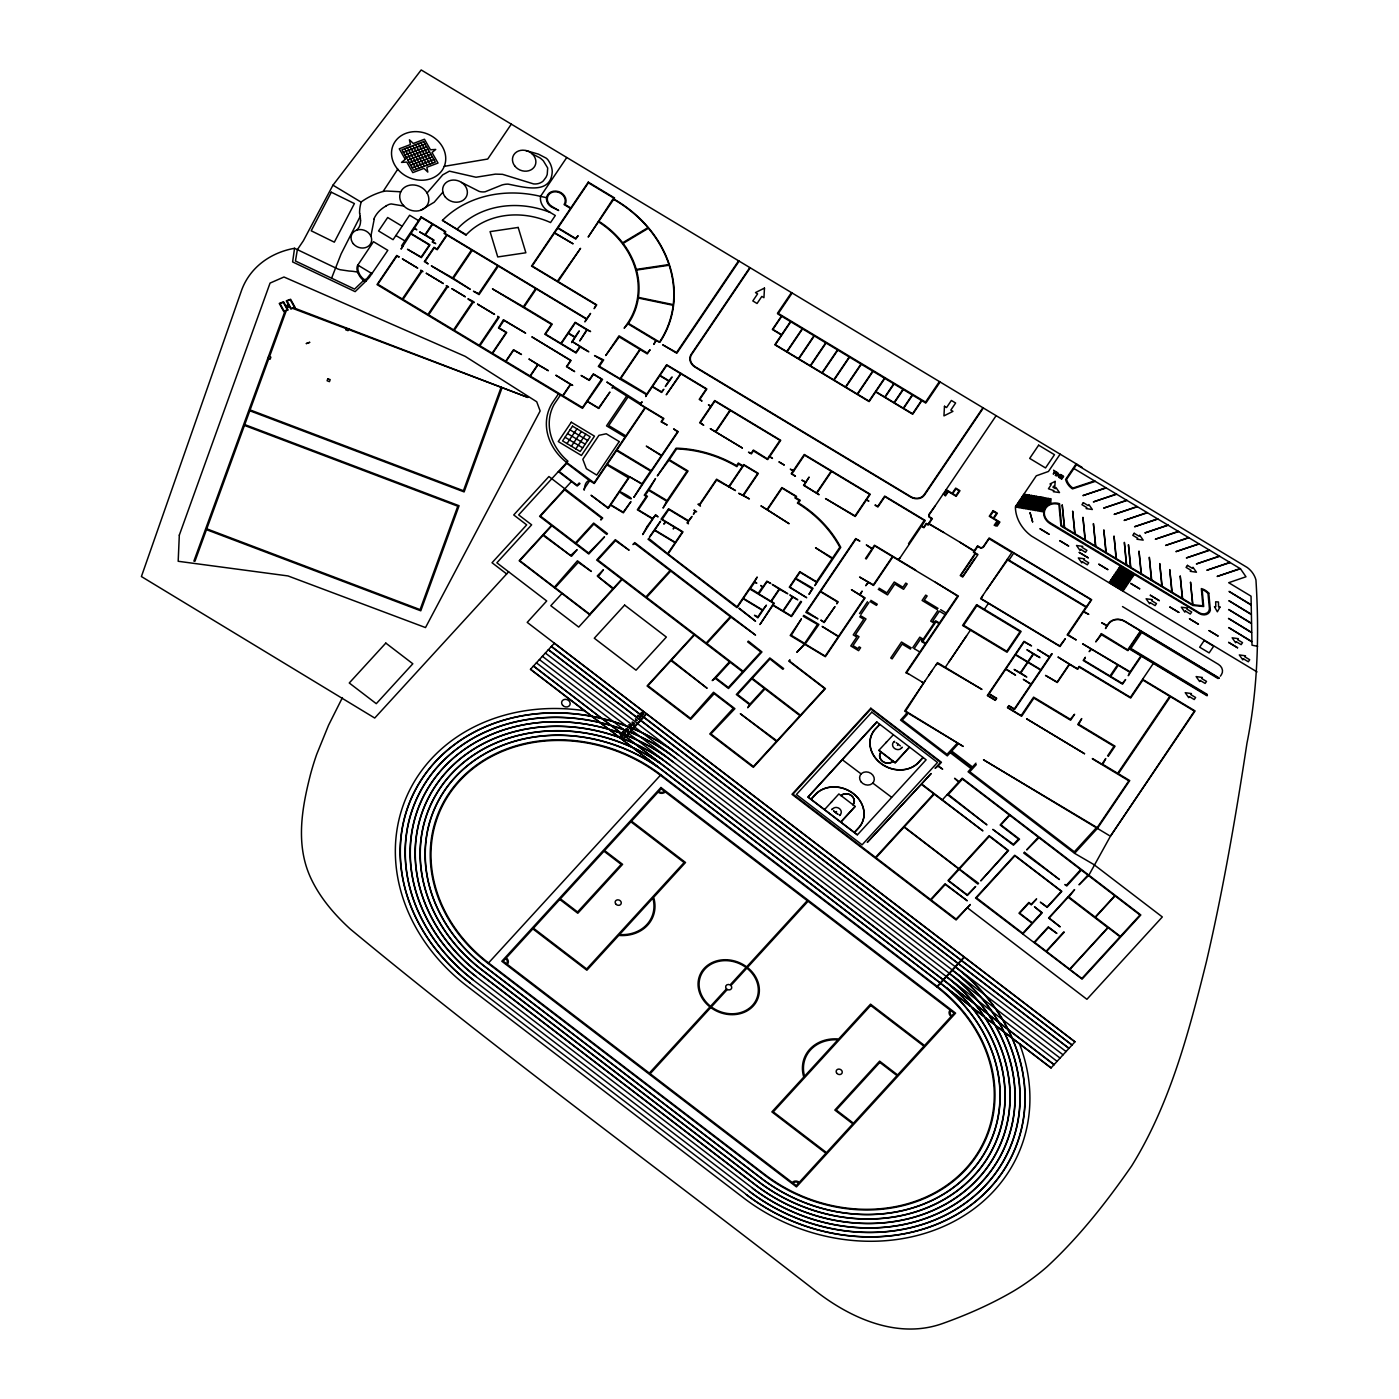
<?xml version="1.0" encoding="UTF-8"?>
<svg xmlns="http://www.w3.org/2000/svg" width="1399" height="1399" viewBox="0 0 1399 1399"><rect width="100%" height="100%" fill="white"/><g stroke="black" fill="none" stroke-linecap="round" stroke-linejoin="round"><path stroke-width="1.5" d="M360.54 220.832L360.47 222.511A16.508 14.112 22.7 0 1 358.931 227.407L357.007 230.031M1076.513 464.66L1247.313 567.539A22.979 19.656 22.7 0 1 1255.952 580.008C1259.345 634.779 1257.823 689.375 1246.946 743.289C1235.807 816.509 1223.181 889.537 1206.41 961.69C1188.923 1031.99 1170.176 1103.776 1131.651 1165.944C1106.661 1201.933 1079.311 1236.856 1047.082 1266.707A268.031 229.261 22.7 0 1 1035.942 1275.853A293.213 250.806 22.7 0 1 1028.65 1281.239A281.269 240.593 22.7 0 1 1013.541 1291.102C990.947 1304.305 966.831 1314.903 942.192 1323.664C897.004 1339.595 849.228 1317.683 813.956 1289.668C659.576 1169.249 501.017 1053.954 350.24 929.023C333.871 914.054 319.077 896.689 309.983 876.299A111.99 95.797 22.7 0 1 305.891 865.177C297.008 835.36 303.006 803.726 310.526 774.294A378.832 324.043 22.7 0 1 316.716 754.288L328.538 725.277L342.423 697.611M1016.391 505.266L1016.216 507.225L1017.353 507.417L1017.738 503.273M1019.259 501.034L1018.647 507.645L1019.801 507.837L1020.605 499.041M1021.987 496.995L1020.973 508.029L1022.127 508.239L1023.334 494.984M1043.969 510.722L1045.158 497.799L1046.312 497.992L1045.438 507.557M1046.889 505.913L1047.606 498.219L1048.743 498.411L1048.148 504.952M1049.407 504.217L1049.932 498.621L1051.069 498.813L1050.632 503.71M357.654 272.106L354.104 271.511A45.975 39.312 22.7 0 0 349.068 271.039L340.184 269.727A68.149 58.303 22.7 0 1 337.614 268.888L294.559 248.288L292.618 261.928L355.136 291.639L366.258 280.797M370.875 236.221L374.215 219.171M627.137 729.421C623.342 726.92 630.284 730.54 628.186 730.261M331.58 278.174L341.129 253.884L360.155 216.478L359.788 213.452M268.783 358.669L194.986 561.174L193.884 561.121L284.994 311.138L283.787 311.575L279.258 303.426L283.577 301.834L288.107 310.001L286.27 310.665L269.517 356.658M346.41 327.768L345.675 329.779L348.019 330.671L348.753 328.66M501.122 387.313L463.436 490.717L250.106 409.924M502.101 387.68L464.118 491.923L249.791 410.764M364.37 280.954L365.996 280.989L369.231 277.509L387.82 250.334L373.481 241.695L357.462 265.618A11.472 9.81 22.7 0 0 357.182 270.497L357.899 272.788M358.511 265.53L358.301 266.055A10.125 8.656 22.7 0 0 358.057 270.357L358.704 272.368A15.616 13.36 22.7 0 0 364.335 279.66L366.538 279.031L371.172 273.155M643.645 714.137C643.19 710.342 638.066 713.647 643.313 714.522M1088.859 875.197L1110.421 836.217L1195.096 710.937L1142.581 679.319M1082.022 467.318L421.186 69.95L332.962 185.175L303.373 240.75L297.375 249.617L295.451 261.001L354.577 289.121L363.653 280.43M442.871 192.17L434.215 202.208L420.714 210.27M332.962 185.175L361.029 202.086A78.501 67.135 22.7 0 1 383.099 191.453L397.736 169.244M546.537 197.696L540.539 196.367A106.779 91.337 22.7 0 0 442.434 220.377L465.902 235.137A74.199 63.48 22.7 0 1 550.559 222.546L555.316 215.516L548.618 211.476A16.193 13.85 22.7 0 1 540.539 196.367L566.717 157.562M511.265 124.196L487.726 159.031L444.27 166.341M471.55 249.931L452.646 277.911L431.347 265.862L470.239 289.296L453.363 278.331L472.267 250.369M497.624 265.635L478.72 293.615L473.439 291.219L479.053 294.612L498.341 266.072M558.463 393.888L552.5 402.702A52.812 45.17 22.7 0 0 566.682 462.509L594.138 482.812L644.974 407.616L613.077 387.401L612.01 388.065L613.182 386.351L606.834 382.032L640.48 403.402L642.141 401.828L640.427 404.363L663.878 418.511L661.71 421.729L667.201 425.034L661.045 421.833L663.213 418.598L645.394 407.861L616.924 450.006L651.252 470.676L661.36 455.742L646.286 446.141L661.605 455.374L677.553 431.784L673.601 428.898L678.218 431.679L633.834 497.344L642.071 484.264L629.69 476.797L619.722 491.539C636.458 499.356 633.904 502.836 619.495 491.888L610.786 504.759L623.185 512.226L630.949 501.611L623.359 512.838L610.541 505.109L608.25 508.414L591.06 495.246L608.145 507.785L628.396 477.828L606.869 464.853L594.26 483.512L589.678 480.749L583.925 489.23C584.939 493.637 583.033 482.113 589.259 480.469L566.805 463.279L559.215 471.568L577.087 485.261L579.169 482.987L579.99 483.617L577.21 486.03L558.358 471.585L518.662 514.902L531.637 524.835L496.872 562.8L546.712 600.975L527.213 622.38L1075.009 1041.765M560.422 395.06L554.074 404.468A53.389 45.66 22.7 0 0 567.942 461.18L558.358 471.585M566.98 443.57L576.948 428.846M571.404 446.229L581.354 431.504M575.811 448.887L585.761 434.162M626.909 395.725L606.536 425.873L625.073 437.03M628.308 396.582L608.722 425.558L625.86 435.876M738.55 260.844L676.574 352.513L662.689 344.784L676.819 353.282L739.092 261.176M749.777 267.611L691.141 354.367A10.423 8.919 22.7 0 0 695.023 367.15L910.627 497.047A10.423 8.919 22.7 0 0 924.547 494.966L983.34 408.001M750.214 267.856L691.561 354.612A9.933 8.499 22.7 0 0 695.251 366.8L910.854 496.68A9.933 8.499 22.7 0 0 924.109 494.721L982.902 407.739M680.806 373.253L666.239 394.798L680.981 373.865L706.198 389.044L699.203 399.38L702.036 401.076L699.885 399.275L706.862 388.957L666.624 364.719L646.81 394.028L620.824 378.377L640.235 349.663L647.3 353.912L650.115 349.75L647.282 353.055L619.023 335.812L605.715 355.521L619.215 336.949L639.833 349.365L620.002 378.709L599.384 366.293L603.686 359.91L594.523 355.573L602.444 360.347L598.317 366.451L646.408 394.623L645.691 396.564L652.301 386.806L661.675 392.454L663.826 389.272L661.5 391.842L652.546 386.456L659.786 375.719L668.739 381.105C656.988 398.715 680.071 366.398 668.984 380.755L660.031 375.369L666.816 365.331L680.561 373.603M710.762 406.34L699.657 422.778L703.749 425.244L700.322 422.673L714.872 401.146L779.96 440.353L767.421 458.907L753.379 450.023L751.158 453.293L748.5 452.192L751.35 453.906L753.361 450.933L767.701 459.572L769.625 456.739M777.442 313.324L791.414 292.636M792.131 293.056L778.351 313.446L925.526 402.09L939.394 381.577M781.394 316.122L772.353 329.482L781.429 334.956L774.801 344.766L869.146 401.6L875.669 391.93L912.708 414.244L921.836 400.709M781.744 316.331L772.895 329.412L781.621 334.658L790.47 321.578M715.379 431.731L729.928 410.222M715.816 432.011L730.365 410.484M790.82 321.805L775.343 344.679L786.745 351.551L802.222 328.66M802.571 328.87L787.095 351.761L798.497 358.616L813.956 335.743M814.323 335.952L798.846 358.844L810.248 365.699L825.707 342.807M728.809 486.555L742.467 466.339L738.637 464.031L736.871 466.654A109.699 93.838 22.7 0 0 676.591 448.922L669.299 459.694L688.081 471.008L663.039 508.082L666.676 501.192L648.611 490.315L645.394 495.071L647.44 496.295L638.294 509.831L652.546 518.399M826.075 343.035L810.598 365.908L822 372.781L837.459 349.89M729.229 486.8L743.866 465.168L757.698 473.492L743.061 495.141L738.637 493.305L749.374 498.936L743.499 495.403L758.363 473.404L743.673 464.555L742.869 465.745L738.34 463.017L736.556 465.622A110.538 94.537 22.7 0 0 676.102 448.17L657.338 475.922L668.897 460.288L686.979 471.183L667.078 500.597L649.014 489.72L655.536 478.598L644.274 495.229L646.321 496.47L637.349 509.761L652.301 518.767M837.826 350.1L822.35 372.991L833.734 379.846L849.21 356.972M849.56 357.182L834.101 380.073L845.486 386.928L860.962 364.037M861.312 364.265L845.853 387.138L857.237 394.011L872.714 371.12M793.128 470.886L791.204 473.736L795.436 476.29L791.974 473.701L804.512 455.147L869.601 494.354L855.051 515.864L825.515 498.586L855.244 516.493L870.265 494.249L804.233 454.465L793.373 470.536L790.278 469.172L793.653 471.218M873.063 371.33L857.587 394.221L868.989 401.076L884.465 378.202M884.815 378.412L875.879 391.633L884.78 397.001L893.716 383.781M737.046 606.834L757.191 577.053L754.603 581.757L756.842 583.103L754.481 582.526L750.424 588.524L758.258 593.246L762.315 587.248L760.759 585.464L762.997 586.828L766.862 581.11L770.797 583.488L767.054 581.722L758.818 593.91L770.919 601.203L779.156 589.014C754.271 573.188 807.118 605.015 779.575 589.276L771.339 601.465L774.312 603.249L773.157 604.98L782.915 610.856L792.429 596.813C781.744 589.713 808.185 606.029 792.848 597.058L783.353 611.118L791.344 615.945L800.735 601.308L801.522 601.78L791.537 616.557L772.913 605.33L759.937 624.531L773.647 603.354L749.759 588.962L737.448 607.131M816.596 492.71L831.146 471.183M817.033 492.973L831.583 471.446M894.066 383.991L885.13 397.211L894.031 402.58L902.967 389.342M903.334 389.569L894.381 402.79L903.282 408.158L912.235 394.92M912.585 395.13L903.649 408.368L912.55 413.719L921.486 400.499M926.033 402.825L940.111 382.014M859.493 613.566L867.485 601.762M860.927 614.423L868.901 602.619M996.123 415.678L929.338 514.517L929.321 516.773L932.346 518.592L928.971 523.593L974.194 550.821L977.569 545.837L980.944 547.866L983.025 547.026L989.145 537.95L1091.692 599.716L1068.049 634.674L1076.251 639.973L1067.14 634.919L1085.921 607.131L1007.595 559.95L986.452 590.098M935.844 664.997L937.732 663.581L981.958 689.427L937.452 662.619L923.69 682.974L906.587 672.674L958.385 596.061L892.894 556.837L873.553 585.447L868.569 582.439L865.736 585.744L868.149 582.176L859.598 577.035L873.361 584.834L892.475 556.575L874.655 545.837L866.278 558.97L865.491 558.498L871.997 548.88L866.296 544.963L872.224 548.53L874.462 545.225L897.931 559.355L899.924 558.026M943.695 532.459L928.901 524.048L928.202 525.097L926.418 524.013L923.917 527.738L921.416 526.234L898.718 559.827L915.628 570.023M959.819 542.165L974.124 551.293L973.424 552.325L975.208 553.392L960.239 575.549L962.722 577.035L977.936 554.546L974.089 552.22L977.726 546.344L980.944 548.286L983.322 547.324L989.093 538.772L1011.879 552.5L980.647 598.702L1060.04 646.53L1065.339 638.678L1059.69 645.936L981.154 598.632L982.85 595.449M935.424 582.229L957.598 596.114L905.765 672.797L908.546 673.863M912.708 647.702L919.825 637.157L923.218 639.203M937.82 610.559L930.685 621.104L934.06 623.15M914.124 648.559L920.455 639.203L922.413 640.392M939.236 611.415L932.906 620.771L934.864 621.96M974.771 558.481L962.669 576.388L960.886 575.304L975.558 553.619L977.341 554.686M1060.127 454.168L1048.446 471.463L1036.292 475.817L1015.394 506.753A39.015 33.366 22.7 0 0 1031.413 536.009L1257.054 671.922M921.731 681.785L923.375 683.412L904.646 711.129L963.211 746.419L905.625 711.094L924.984 681.033M1008.976 560.142L1013.698 553.165L1091.133 599.804L1086.411 606.781M1076.181 463.803L1065.601 479.472A16.421 14.042 22.7 0 0 1072.473 488.916L1095.312 481.361M1076.828 464.206L1066.58 479.367A15.092 12.923 22.7 0 0 1072.893 488.059L1094.543 480.906M945.287 667.323L970.399 630.18M984.389 609.334L988.394 603.389M1051.716 653.648L1049.617 656.778L1037.428 649.433L1049.372 657.128L1040.873 669.701L1028.16 662.042L1033.546 654.085C1055.983 666.956 1011.075 639.955 1033.127 653.823L1027.74 661.779L1015.657 654.522L1024.155 641.949L1031.553 645.901L1023.981 641.337L987.309 695.565L995.319 700.392L996.718 698.311L989.145 693.747L1005.724 669.229L1015.552 675.14L1005.951 668.879L1015.429 654.872L1027.496 662.147L1020.273 672.814C998.903 660.643 1042.063 686.472 1020.71 673.076L1027.915 662.409L1040.629 670.051L1031.168 684.059L1023.334 679.337L1030.923 684.408L1014.345 708.926L1008.836 705.603L1007.42 707.684L1021.637 716.253L1033.878 698.118L1070.602 720.223L1074.607 714.277L1070.305 719.261L1033.599 697.139L1021.13 715.571L1007.927 707.614L1008.976 706.075L1014.59 709.45L1052.153 653.91M1101.52 634.744L1095.732 641.896L1101.345 633.607L1127.664 649.87L1140.447 630.966L1124.813 621.558A12.136 10.388 22.7 0 0 1108.603 623.971L1105.49 628.571L1106.644 625.773L1101.66 622.765L1107.151 625.458L1108.288 623.779A12.521 10.702 22.7 0 1 1125.006 621.296L1219.141 677.99L1218.057 678.55L1141.654 632.523L1130.899 648.437L1207.267 694.429L1207.092 695.793L1141.409 656.236L1128.259 675.7L1129.832 672.254L1118.256 665.277L1110.719 676.434L1122.295 683.394L1125.635 679.564L1122.523 684.163L1083.176 660.468L1085.344 657.268L1084.015 660.345L1110.002 675.997L1117.539 664.857L1091.552 649.206L1089.156 651.637L1091.01 648.874L1082.651 643.837L1130.13 671.8L1140.884 655.904L1129.133 648.821L1127.909 650.64L1100.838 634.342M1153.336 663.406L1130.427 697.297L1079.171 666.414L1077.545 668.827L1057.959 657.023L1069.238 664.193L1057.154 682.065L1045.525 675.42L1057.294 682.52L1069.553 664.403L1077.685 669.282L1079.189 667.061L1130.672 698.066L1142.826 680.089L1169.739 696.3L1117.679 773.297L1102.797 764.344L1105.752 758.555L1101.94 764.204L1092.532 758.538M1108.445 755.985L1107.571 755.88L1113.989 746.367L1077.72 724.507L1081.724 718.579L1078.769 724.35L1115.055 746.209L1108.62 755.722M1220.365 676.172L1221.467 674.545A8.342 7.135 22.7 0 0 1218.372 664.315L1122.505 606.571M427.062 192.992L442.766 174.823L449.394 171.15L475.992 177.236L495.456 174.123L502.538 174.333L533.579 183.916A13.133 11.227 22.7 0 0 541.413 182.307A12.976 11.105 22.7 0 0 543.284 180.926L545.977 177.323A25.374 21.702 22.7 0 0 547.236 174.35L547.691 167.985L543.424 160.937A21.492 18.379 22.7 0 0 539.839 157.807L532.215 153.907M571.404 481.588L539.577 516.336L551.468 525.447L519.151 560.737L589.871 614.878L622.083 579.518L694.079 634.639L647.072 685.982L690.669 719.348L714.172 693.694L733.268 708.314L709.765 733.968L753.344 767.351L825.445 688.605L789.473 661.062L789.945 659.838L788.791 661.08L824.763 688.64L800.455 715.186L752.295 678.305L769.975 658.981L782.898 669.334L783.632 668.53L769.817 657.95L736.329 694.516L749.497 704.589L747.713 707.772L764.973 688.92L799.966 715.711L776.952 740.858L740.316 713.7L776.462 741.383L753.449 766.512L710.902 733.933L734.912 708.663L713.507 692.26L690.511 718.317L647.964 685.737L670.978 660.608L707.125 688.291L671.468 660.066L694.481 634.954L729.474 661.744L712.213 680.596L715.326 678.428L728.494 688.5L761.965 651.951L748.36 641.127L747.661 641.896L760.829 651.986L743.131 671.293L706.862 643.505L730.96 617.169L755.547 635.094L634.744 542.585L632.943 544.561L634.901 543.616L730.313 616.679L706.198 643.015L646.618 597.39L670.733 571.054M508.624 571.806L374.722 718.037L141.404 576.545L241.572 290.345A82.244 70.352 22.7 0 1 294.559 248.288M554.424 587.195L577.437 560.789L591.357 571.457L578.294 562.346L555.088 587.702M561.978 593.526L550.804 605.715L578.714 627.084L589.871 614.878M591.602 716.201L530.431 669.352L554.441 643.138M670.069 570.547L645.953 596.883L597.793 560.002L615.473 540.679L629.13 550.227L615.315 539.647L596.639 560.037L621.698 579.221L613.374 588.297L598.195 576.685L603.424 569.76L597.251 575.968L612.884 588.839L589.678 614.178L519.833 560.702L543.039 535.362L571.544 556.277L577.122 549.632L570.6 555.543L543.529 534.838L551.853 525.744L588.804 554.021L604.525 536.849L588.629 552.99L576.126 543.407L593.806 524.083L606.729 534.435L607.463 533.631L593.648 523.051L575.461 542.899L540.469 516.109L564.584 489.772L601.535 518.067L600.888 520.008L602.689 518.032L548.933 476.517L513.73 514.954L526.689 524.887L492.028 562.73L506.665 573.94M623.115 732.272C625.598 729.666 620.369 732.744 622.905 732.814A6.261 5.351 22.7 0 0 623.814 732.796A9.548 8.167 22.7 0 1 624.409 732.779C624.968 735.769 626.717 732.044 623.709 732.272M641.197 716.69L639.85 718.177L640.252 716.795A4.739 4.04 22.7 0 1 637.384 715.781L637.787 715.344A4.354 3.725 22.7 0 0 640.829 716.375M1012.369 1038.408L1050.999 1067.997L1074.887 1041.888L964.348 957.248L937.47 986.61A147.21 125.91 22.7 0 1 966.167 1169.249A147.21 125.91 22.7 0 1 764.396 1174.985L488.094 963.421L660.853 774.784L937.138 986.347L964.033 957.003L646.635 713.962L622.852 739.914L632.785 747.503A157.597 134.794 22.7 0 1 660.468 763.382L635.163 744.006A162.476 138.973 22.7 0 0 619.984 737.71L622.538 739.669L646.303 713.7L554.319 643.26M876.736 722.199L808.185 797.045L857.29 834.661M810.965 799.179L815.215 794.545A27.753 23.731 22.7 0 1 853.268 793.443A27.543 23.556 22.7 0 1 859.511 826.687L854.317 832.37M811.158 799.336L816.369 793.653A27.543 23.556 22.7 0 1 853.145 793.565A27.753 23.731 22.7 0 1 858.759 827.893L854.509 832.527M824.553 809.584L838.875 793.95L855.244 806.489L840.921 822.122M893.262 734.86L878.782 750.371L895.15 762.91L909.472 747.258M832.667 808.639L831.74 809.636L832.825 808.762A4.792 4.11 22.7 0 1 839.4 808.57A4.792 4.11 22.7 0 1 840.362 814.533L839.435 815.53L840.519 814.655M893.664 742.327L894.591 741.33L893.506 742.204A5.001 4.284 22.7 0 0 894.486 748.413A5.001 4.284 22.7 0 0 901.358 748.22L902.285 747.223L901.201 748.098M896.164 742.642L900.414 745.912M835.658 812.522L836.567 811.507M898.368 744.338L897.459 745.335M840.764 822L854.964 806.489M909.315 747.136L895.115 762.647L879.062 750.371M922.85 757.524L917.657 763.189A27.543 23.556 22.7 0 1 880.88 763.277A27.543 23.556 22.7 0 1 874.515 730.156L879.709 724.472L875.267 728.966A27.753 23.731 22.7 0 0 880.758 763.417A27.753 23.731 22.7 0 0 918.811 762.315L923.06 757.663M942.366 799.843L958.647 782.076L954.59 778.281L959.014 781.674L962.197 778.194L1140.832 914.981L1082.092 979.125L975.54 898.036L1014.712 855.261L1061.858 891.355L1047.169 907.391L1040.331 902.163L1047.099 906.937L1061.351 891.373L1014.887 855.803L976.432 897.791L1023.194 933.605M975.942 763.172L968.073 771.776L1074.589 853.338L1093.861 864.547L1162.324 916.957L1086.918 999.306L967.339 907.741M976.275 764.641L969.787 771.723L1074.327 851.781L1096.344 827.753M1009.326 814.97L1000.145 824.99L1018.455 839.015L1013.523 844.384L992.8 829.38L1013.453 845.188L1019.539 839.155L1000.915 824.903L1009.728 815.267M1038.338 837.179L1026.691 849.91L1038.967 837.669M1074.589 853.338L1097.428 828.4L1129.745 780.572L1118.361 773.717L1170.421 696.702L1194.379 711.129L1110.421 836.217M1031.22 904.279L1036.624 898.91L1031.22 904.821L1028.93 903.054L1019.661 913.162L1032.34 922.868L1041.59 912.76L1034.456 906.762L1042.272 912.743L1022.686 934.13M1080.71 869.618L1066.598 885.025L1064.831 884.535L1066.755 886.004L1081.322 870.108M1022.791 933.29L1032.042 923.2L1018.979 913.197L1028.825 902.442L1031.5 904.506M1087.88 875.109L1079.014 884.798L1088.492 875.599M1068.119 897.231L1049.128 917.989L1060.197 926.872L1048.603 918.006L1074.607 889.607L1068.906 896.986L1120.389 936.386M1034.088 942.366L1048.288 926.855L1056.875 933.43L1048.393 927.485L1034.718 942.419L1069.64 969.175L1107.746 927.572M1046.172 951.198L1063.8 931.944M1046.557 951.495L1064.184 932.241M1095.172 917.079L1114.758 895.692M1095.469 917.307L1115.055 895.92M626.944 729.578L628.186 729.928M622.642 242.796L647.23 228.089M623.097 243.409L647.702 228.684M386.176 205.775L388.747 204.534A12.574 10.755 22.7 0 1 391.23 203.939L403.909 206.055M403.384 152.351L425.104 144.114M404.853 154.922L426.573 146.685M406.305 157.475L428.024 149.238M407.774 160.046L429.493 151.809M409.225 162.616L430.944 154.38M410.694 165.169L432.396 156.933M412.145 167.74L433.865 159.503M621.471 737.081L622.642 737.028M1105.892 487.726L1082.913 495.613L1106.242 487.936M1116.332 494.022L1093.371 501.909L1116.699 494.232M1126.632 500.23L1103.671 508.117L1126.999 500.44M1137.09 506.525L1114.111 514.412L1137.439 506.735M1147.093 512.541L1124.114 520.445L1147.442 512.768M1157.55 518.837L1134.572 526.741L1157.9 519.064M1167.85 525.045L1144.872 532.932L1168.2 525.255M1178.29 531.34L1155.329 539.227L1178.64 531.55M1188.59 537.548L1165.629 545.435L1188.94 537.758M1198.891 543.756L1175.912 551.643L1199.24 543.966M1209.348 550.034L1186.369 557.939L1209.698 550.262M1219.351 556.068L1196.372 563.954L1219.701 556.277M1229.791 562.363L1206.83 570.25L1230.158 562.573M1240.091 568.571L1217.13 576.458L1240.458 568.781L1245.984 576.773L1228.689 582.701L1251.038 596.166L1252.018 645.201L1257.596 646.321M1059.06 474.628L1060.687 474.593L1058.641 475.258L1058.956 477.514L1058.221 475.695M1057.941 475.485L1055.86 475.66L1058.116 474.926L1057.854 472.897L1058.501 474.348M636.3 269.412L668.495 264.621M636.493 270.094L668.705 265.303M636.178 720.153C634.009 715.903 637.052 722.793 637.262 720.083M400.779 191.785L386.631 191.033A32.999 28.225 22.7 0 0 383.099 191.453M1208.788 593.106L1210.362 610.226A7.52 6.435 22.7 0 1 1199.66 613.741L1050.124 523.681A13.046 11.157 22.7 0 1 1044.598 509.009A13.046 11.157 22.7 0 1 1059.55 503.692L1061.544 525.674L1192.91 604.788L1202.878 605.767L1201.339 588.577A13.413 11.472 22.7 0 1 1208.771 593.159M638.399 297.375L673.234 304.615A115.47 98.769 22.7 0 0 613.654 199.358M638.311 298.057L673.164 305.297A115.47 98.769 22.7 0 1 659.524 342.038L628.448 323.361A84.202 72.031 22.7 0 0 630.372 320.336A81.439 69.67 22.7 0 0 637.507 302.306A84.202 72.031 22.7 0 0 598.824 221.287M525.867 150.532L538.475 154.152L546.275 158.209A11.612 9.933 22.7 0 1 548.303 160.343L550.139 163.438A25.532 21.842 22.7 0 1 552.255 171.238C551.328 195.65 523.016 186.924 508.029 184.108A21.475 18.362 22.7 0 0 501.769 185.07L485.173 191.768A13.395 11.454 22.7 0 1 480.731 191.75A11 9.408 22.7 0 1 479.035 191.331L461.53 182.412M346.113 328.608L292.618 308.34L290.817 309.004L286.288 300.837L290.607 299.264L295.119 307.43L293.895 307.885L527.93 397.456L348.456 329.482M268.538 356.29L270.881 357.182L270.147 359.193L267.804 358.301M244.755 424.579L459.082 505.738L420.784 610.821L206.457 529.661M244.458 425.418L457.788 506.211L420.102 609.614L206.772 528.822M1073.925 468.49L1240.458 568.781M777.599 313.831L925.491 402.912M1251.143 604.718L1229.039 591.41L1251.161 605.085M1251.266 614.196L1228.847 600.678L1251.266 614.546M570.809 207.979L565.091 204.534A10.02 8.569 22.7 0 0 560.719 192.502A10.02 8.569 22.7 0 0 547.621 194.846A10.02 8.569 22.7 0 0 551.433 206.982L558.691 210.515L551.836 206.387A9.181 7.852 22.7 0 1 548.425 195.126A9.181 7.852 22.7 0 1 560.684 193.307A9.181 7.852 22.7 0 1 564.094 204.569L570.495 208.434M1251.371 623.185L1228.654 609.509L1251.388 623.552M1251.493 632.278L1228.479 618.41L1251.493 632.645M1251.598 641.372L1228.707 627.574L1251.615 641.739M557.991 227.827L575.654 238.46L578.119 235.679L575.828 239.072L557.746 228.177M554.669 232.724L573.118 243.828L554.441 233.091M946.126 489.667L952.194 493.322L955.709 488.111L959.976 490.699L956.164 496.348L948.33 491.626L945.409 495.928L943.416 493.69M934.987 506.176L928.849 514.517L928.919 516.948L931.786 518.679L927.904 524.415L926.243 523.401L923.725 527.126L921.661 525.884L925.281 520.515L884.693 496.068L877.715 506.386L875.319 504.952M1218.949 678.253L1140.989 631.299L1129.43 648.384L1207.407 695.355M1007.367 559.18L1086.761 607.009M442.434 220.377L466.269 234.735M1083.805 611.38L1088.789 614.388L1083.491 611.835M418.581 220.64L409.61 215.236L393.067 239.684L378.569 230.957L387.68 217.51L402.16 226.236M866.593 499.688L868.901 501.087L866.348 500.055M711.199 406.584L708.401 404.906L711.007 405.972L714.679 400.534L780.729 440.318L769.87 456.389L772.475 458.452L769.083 456.424M875.074 505.301L877.907 507.015L884.885 496.68L924.267 520.393L908.528 543.686L909.298 544.159M414.121 228.124L416.815 229.751L413.877 228.474M410.676 233.231L430 244.877L421.379 257.643L407.494 249.284L421.186 257.031L429.336 244.982L410.432 233.598M805.789 482.025L801.854 480.137L805.562 482.375M395.9 235.504L404.871 240.908M940.67 609.684L946.179 613.007M938.029 608.39L924.319 600.136L927.135 595.974L925.718 595.117L922.098 600.468L937.225 609.579M939.586 611.276L945.094 614.616M587.353 401.216L598.562 407.966L609.929 392.052L598.824 408.473L587.178 401.461M357.707 265.023L372.047 273.679M966.569 635.828L949.099 661.692M939.411 623.027L935.669 620.771L921.609 641.564L925.351 643.82M939.009 623.622L935.983 621.786L922.728 641.407L925.753 643.225M879.079 588.14L886.914 592.861L894.241 582.001L902.967 587.265L905.783 583.103L907.199 583.96L903.579 589.311L894.853 584.048L887.526 594.907L878.275 589.329M870.843 600.328L877.243 604.193L876.439 605.382L870.038 601.518M570.04 429.86L587.667 440.493M567.539 433.55L585.184 444.183M565.056 437.24L582.683 447.855M860.49 615.63L865.998 618.953L855.454 634.569L859.021 636.702L852.988 645.621L857.972 648.629L859.178 646.845L860.612 647.702L858.601 650.675L850.767 645.953L856.783 637.035L853.233 634.884L863.778 619.285L859.686 616.819M914.299 648.681L919.825 652.004M911.309 647.912L901.516 642.019L890.726 658.002L892.142 658.859L902.145 644.065L910.504 649.101M1092.339 758.835L1128.836 780.817L1097.183 827.631L983.48 759.779L1109.162 835.465M932.224 670.348L928.604 675.7M743.376 598.37L762.577 609.947L766.425 605.155L757.856 617.833L754.481 615.28L757.926 616.854L762.333 610.314L743.131 598.737M951.722 751.071L972.48 766.967M950.988 751.875L971.745 767.771M950.253 752.679L971.011 768.576M739.302 608.215L755.565 621.208L739.004 608.53M737.413 607.096L668.057 554.004L683.009 531.865L662.182 519.326L668.827 509.516L688.186 521.18L687.031 522.911L688.483 523.786L687.643 522.859L691.998 516.441L688.483 520.743L668.582 508.746L661.062 519.151L665.399 521.757L663.791 524.135L665.837 522.019L674.021 526.951L673.234 528.997L674.44 527.213L682.345 531.97L675.315 542.375L654.802 530.011C674.405 500.842 636.073 555.858 654.575 530.378L675.07 542.725L667.655 553.689L648.996 538.615L647.999 539.192L736.923 607.638M886.616 741.82L885.637 742.886M947.263 794.51L986.907 824.868L948.347 794.475L962.442 779.068L1139.975 914.998L1081.829 978.496L1069.938 969.402L1108.148 927.659L1120.039 936.77M1067.822 897.021L1107.711 927.554M842.338 759.762L861.119 773.909M872.784 783.073L891.565 797.238M832.02 801.435L831.041 802.501M551.451 646.39L643.435 716.83M643.767 717.075L961.165 960.134M961.498 960.379L1072.036 1045.018L961.375 960.518M551.328 646.53L643.313 716.97M643.645 717.215L961.043 960.256M548.46 649.661L640.445 720.1M640.777 720.345L958.175 963.386M958.507 963.631L1069.046 1048.288M548.338 649.783L640.322 720.223M640.655 720.485L958.053 963.526M958.385 963.771L1068.923 1048.411M545.365 653.053L637.472 723.353M637.664 723.738L955.185 966.657M955.517 966.901L1066.055 1051.541M542.375 656.306L634.481 726.623M634.674 727.008L952.194 969.909M952.527 970.154L1063.065 1054.811M539.384 659.576L631.491 729.876M631.701 730.261L949.221 973.179M949.536 973.424L1060.075 1058.064M536.394 662.829L628.501 733.146M628.711 733.531L946.231 976.432M946.563 976.694L1057.102 1061.334M533.526 665.959L610.716 725.294M602.427 718.719L621.208 733.338A167.775 143.502 22.7 0 0 427.552 788.774A167.775 143.502 22.7 0 0 476.027 976.607L752.452 1188.048A167.565 143.328 22.7 0 0 963.107 1198.523A167.565 143.328 22.7 0 0 988.254 1014.397L975.435 1004.569A162.686 139.148 22.7 0 1 984.704 1017.003L994.741 1024.68M611.59 725.749L625.388 736.539M625.51 736.399L622.258 733.915A167.565 143.328 22.7 0 1 637.647 740.368M625.843 736.643L635.251 743.866A162.686 139.148 22.7 0 1 663.336 760.042M943.241 979.702L635.933 744.373A162.476 138.973 22.7 0 1 669.806 764.991M943.573 979.947L974.264 1003.45A162.511 139.008 22.7 0 0 946.441 976.817M998.589 1022.074L988.411 1014.275A167.775 143.502 22.7 0 0 978.933 1001.701M998.991 1022.389L1007.752 1029.087M1008.102 1029.367L1054.112 1064.587M533.404 666.099L601.64 718.352M625.72 736.783L634.499 743.516A162.686 139.148 22.7 0 0 619.512 737.343L609.474 729.666M943.118 979.825L666.816 768.261A157.387 134.619 22.7 0 0 633.432 748.01L940.25 982.955L663.826 771.514A152.299 130.264 22.7 0 0 454.972 777.599A152.299 130.264 22.7 0 0 485.121 966.674L761.406 1178.255A152.299 130.264 22.7 0 0 970.154 1172.31A152.299 130.264 22.7 0 0 940.46 983.34M998.834 1022.494L988.726 1014.747A167.775 143.502 22.7 0 1 963.054 1198.821A167.775 143.502 22.7 0 1 752.33 1188.171M999.218 1022.791L1007.945 1029.472M1008.294 1029.734L1053.989 1064.726M622.957 736.678L620.177 734.545L621.786 736.504A2.361 2.029 22.7 0 0 620.859 736.766L621.348 737.133M530.553 669.229L591.987 716.271M592.302 716.515L600.084 722.479M600.433 722.741L618.953 737.151A162.686 139.148 22.7 0 0 431.819 791.554A162.686 139.148 22.7 0 0 479.018 973.337L755.32 1184.918A162.686 139.148 22.7 0 0 959.312 1195.48A162.686 139.148 22.7 0 0 985.018 1017.458L1003.783 1031.605M940.583 983.217L970.766 1006.336A157.422 134.654 22.7 0 0 943.451 980.087M1004.115 1031.867L1011.897 1037.813M1012.211 1038.058L1051.121 1067.857M591.917 716.445L599.664 722.374M600.014 722.636L608.6 729.229M995.371 1025.38L1003.957 1031.972M1004.307 1032.235L1012.054 1038.163M420.942 142.576L432.606 163.088M418.214 143.607L429.895 164.12M415.503 144.639L427.167 165.152M412.792 145.671L424.457 166.184M410.082 146.703L421.746 167.215M407.354 147.734L419.035 168.247M404.643 148.766L416.325 169.279M360.138 216.338L360.208 216.81A45.45 38.875 22.7 0 1 360.575 220.832M1192.91 604.788L1190.514 582.089L1192.56 604.578M1182.61 598.597L1180.214 575.898L1182.26 598.37M1172.17 592.302L1169.756 569.603L1171.802 592.092M1162.149 586.268L1159.754 563.57L1161.8 586.059M1151.709 579.973L1149.296 557.274L1151.342 579.763M1141.409 573.765L1138.996 551.066L1141.042 573.555M1116.402 558.708L1114.006 536.009L1116.052 558.498M1106.224 552.588L1103.811 529.889L1105.857 552.36M1095.802 546.309L1093.406 523.611L1095.452 546.1M1085.362 540.014L1082.948 517.315L1084.994 539.804M1075.062 533.806L1072.648 511.107L1074.712 533.596M1064.604 527.51L1062.208 504.812L1064.254 527.301M1130.812 567.399L1128.433 544.701L1130.462 567.172M1126.65 564.881L1124.359 542.357L1126.3 564.671M364.3 281.042A17.697 15.144 22.7 0 1 357.952 272.77M359.56 213.435A48.143 41.183 22.7 0 1 361.187 202.138M373.865 219.013A35.167 30.078 22.7 0 1 386.281 205.915M457.123 229.209A84.849 72.591 22.7 0 1 550.244 212.456M636.982 739.861A167.775 143.502 22.7 0 0 621.786 733.548A167.565 143.328 22.7 0 0 427.867 788.669A167.565 143.328 22.7 0 0 476.15 976.467M637.752 740.211A167.775 143.502 22.7 0 1 666.239 756.702M638.416 740.736A167.565 143.328 22.7 0 1 672.797 761.738M625.773 725.731A177.953 152.211 22.7 0 0 419.053 783.23A177.953 152.211 22.7 0 0 470.064 983.13L746.471 1194.571A177.743 152.036 22.7 0 0 970.591 1205.204A177.743 152.036 22.7 0 0 995.616 1008.941M626.367 725.959A177.953 152.211 22.7 0 1 641.966 732.569M642.736 732.954A177.953 152.211 22.7 0 1 672.01 750.039M470.186 982.99A177.743 152.036 22.7 0 1 419.368 783.108A177.743 152.036 22.7 0 1 626.262 726.098M626.857 726.326A177.743 152.036 22.7 0 1 642.648 733.093M643.435 733.478A177.743 152.036 22.7 0 1 678.76 755.215M623.499 729.526A172.864 147.857 22.7 0 0 423.302 786.011A172.864 147.857 22.7 0 0 473.037 979.86L749.462 1191.301A172.654 147.682 22.7 0 0 966.849 1201.863A172.654 147.682 22.7 0 0 991.943 1011.669M624.059 729.736A172.864 147.857 22.7 0 1 639.465 736.206M640.235 736.573A172.864 147.857 22.7 0 1 669.124 753.361M473.159 979.72A172.654 147.682 22.7 0 1 423.617 785.888A172.654 147.682 22.7 0 1 623.971 729.893M624.549 730.121A172.654 147.682 22.7 0 1 640.13 736.731M640.934 737.098A172.654 147.682 22.7 0 1 675.787 758.468M584.45 710.727A182.832 156.391 22.7 0 0 406.13 797.78A182.832 156.391 22.7 0 0 467.196 986.243L743.499 1197.824A182.832 156.391 22.7 0 0 957.108 1219.701A182.832 156.391 22.7 0 0 1019.521 1043.881M488.094 963.421A147.21 125.91 22.7 0 1 458.959 780.642A147.21 125.91 22.7 0 1 660.853 774.784M598.457 221.846A83.45 71.384 22.7 0 1 636.737 302.132A80.652 68.988 22.7 0 1 629.69 319.934A83.45 71.384 22.7 0 1 627.976 322.662L624.146 328.258L628.029 323.903L655.711 340.569L653.735 344.399L656.148 340.831L659.891 342.248A115.89 99.119 22.7 0 0 613.864 199.06M892.859 761.143A7.502 6.418 22.7 0 1 882.682 761.318A7.502 6.418 22.7 0 1 881.073 752.12M893.017 761.283A7.712 6.61 22.7 0 1 882.559 761.458A7.712 6.61 22.7 0 1 880.915 751.997M841.166 795.699A7.502 6.418 22.7 0 1 851.344 795.541A7.712 6.61 22.7 0 1 853.11 804.845M852.953 804.722A7.502 6.418 22.7 0 0 851.344 795.541A7.712 6.61 22.7 0 0 841.009 795.576M978.268 1001.194A167.565 143.328 22.7 0 1 987.921 1013.908L974.928 1003.957A162.686 139.148 22.7 0 0 952.562 981.521M952.404 970.294A172.654 147.682 22.7 0 1 981.206 997.662M981.748 998.309A172.654 147.682 22.7 0 1 991.611 1011.18M992.416 1012.037A172.864 147.857 22.7 0 1 966.779 1202.178A172.864 147.857 22.7 0 1 749.339 1191.441M958.735 975.138A172.864 147.857 22.7 0 1 981.888 998.186M982.413 998.834A172.864 147.857 22.7 0 1 992.083 1011.547M985.211 995.423A177.743 152.036 22.7 0 1 995.284 1008.452M955.657 978.338A167.775 143.502 22.7 0 1 978.408 1001.072M996.105 1009.309A177.953 152.211 22.7 0 1 970.521 1205.518A177.953 152.211 22.7 0 1 746.349 1194.694M961.83 971.955A177.953 152.211 22.7 0 1 985.368 995.301M985.893 995.948A177.953 152.211 22.7 0 1 995.773 1008.819M949.414 973.564A167.6 143.363 22.7 0 1 977.726 1000.565M955.395 967.041A177.778 152.071 22.7 0 1 984.669 994.776M179.317 535.135L178.18 561.279L287.984 575.933L425.506 627.574L540.154 410.991L536.726 401.775L465.168 356.343L283.962 277.002L270.059 283.088L179.317 535.135M764.484 288.072L763.941 297.69L761.825 296.431L757.051 303.496L752.819 300.942L757.593 293.877L755.477 292.601L764.484 288.072M944.482 406.27L943.94 415.888L952.946 411.358L950.83 410.082L955.604 403.017L951.372 400.464L946.598 407.529L944.482 406.27M1055.126 481.396L1054.811 486.904L1053.604 486.17L1052.922 487.184L1055.336 488.636L1056.018 487.621L1059.498 492.57L1053.29 491.679L1053.972 490.664L1048.446 488.758L1051.174 484.719L1049.967 483.984L1055.126 481.396M633.345 722.776L632.47 723.598L634.132 724.472C636.632 722.653 628.833 721.394 633.345 722.776M1024.26 494.214L1022.966 508.379L1024.12 508.571L1025.415 494.407L1024.26 494.214M1026.604 494.616L1025.292 508.781L1026.446 508.974L1027.74 494.809L1026.604 494.616M1029.034 495.036L1027.723 509.201L1028.877 509.393L1030.189 495.229L1029.034 495.036M1031.36 495.421L1030.066 509.603L1031.203 509.796L1032.514 495.631L1031.36 495.421M1033.756 495.841L1032.445 510.005L1033.599 510.198L1034.893 496.033L1033.756 495.841M1036.082 496.243L1034.77 510.408L1035.925 510.6L1037.236 496.435L1036.082 496.243M1038.513 496.662L1037.219 510.827L1038.355 511.02L1039.667 496.855L1038.513 496.662M1040.839 497.065L1039.544 511.23L1040.699 511.422L1041.993 497.257L1040.839 497.065M1042.832 497.397L1041.538 511.562L1042.675 511.772L1043.986 497.589L1042.832 497.397M1209.47 609.264L1209.401 609.667A6.925 5.911 22.7 0 1 1199.555 612.902L1050.229 522.789A11.996 10.265 22.7 0 1 1045.14 509.288A11.996 10.265 22.7 0 1 1058.886 504.392L1060.914 525.972L1192.875 605.452L1203.7 606.536L1202.161 589.644A12.346 10.562 22.7 0 1 1208.002 593.561L1209.47 609.264M287.11 305.314L287.215 307.605L289.208 306.888L287.11 305.314M327.838 378.744L327.104 380.755L329.447 381.647L330.181 379.636L327.838 378.744M647.02 526.584L642.718 534.593L655.082 515.549L658.09 516.861L655.676 514.657L647.02 526.584M331.301 192.205L311.208 230.8L334.326 242.167L354.402 203.572L331.301 192.205M1219.98 607.061L1217.357 611.818L1214.437 606.641L1215.818 606.746L1215.661 601.78L1218.442 601.99L1218.599 606.956L1219.98 607.061M619.215 441.577L596.726 475.083L586.373 468.682L582.823 459.309L598.929 435.334L606.257 433.777L619.215 441.577M601.587 379.251L582.491 407.511L563.045 395.812L570.67 384.533L572.733 385.39L555.823 375.212L570.355 384.34L562.73 395.62L530.361 376.121L537.985 364.842L548.391 370.718L528.909 359.001L537.671 364.649L530.046 375.929L506.018 361.449L513.643 350.17L521.477 354.507L513.485 349.715L505.686 361.257L492.605 353.37L506.718 332.507L498.988 327.856L503.99 320.458L525.657 333.137L503.36 319.706L498.481 327.926L506.106 332.525L492.186 353.125L479.927 345.745L499.216 317.206L497.712 316.296L498.131 317.346L479.227 345.308L454.29 330.304L473.212 302.324C479.07 303.88 459.222 294.07 472.495 301.904L453.591 329.867L428.654 314.862L447.575 286.9C451.073 288.124 444.2 283.98 446.858 286.463L427.954 314.425L403.034 299.421L421.938 271.458C425.436 272.683 418.563 268.538 421.221 271.021L402.317 298.984L377.835 284.242L396.739 256.279L399.257 256.996L396.704 255.457L377.013 284.592L582.509 408.368L602.567 379.444L593.298 373.883L589.189 379.968L581.075 375.457L589.329 380.423L593.438 374.337L601.587 379.251M421.134 216.862L401.618 245.752L402.79 246.451L401.023 249.074L421.326 217.475L432.221 224.032L425.016 234.682L419.595 231.919L433.41 240.243L432.204 242.027L435.736 243.653L432.868 241.922L434.075 240.138L425.453 234.945L432.658 224.295L445.109 231.797L444.043 233.371L446.648 234.927L437.048 249.127L434.005 247.291L424.317 261.63L428.146 263.939L425.121 261.333L434.197 247.903L437.24 249.739L447.068 235.189L535.66 288.544L523.383 306.713L492.448 288.876L551.433 324.393L544.788 334.204L576.073 353.038L580.2 346.952C609.649 364.16 551.696 328.8 579.903 346.48L575.881 352.426L561.314 343.647L568.221 333.399L574.709 337.316C563.185 356.308 589.031 316.331 574.954 336.949L568.466 333.049L575.339 322.889L586.723 329.744L579.746 340.954L587.143 329.989L590.588 331.563L575.164 322.277L560.877 343.385L545.47 334.099L552.238 324.096L524.048 307.115L536.324 288.946L586.461 319.147C579.536 330.321 598.282 302.289 586.706 318.797L444.707 233.266L445.774 231.692L421.134 216.862M402.475 258.937L417.602 268.048L402.475 258.937M426.328 273.295L443.238 283.49L426.328 273.295M451.964 288.736L465.22 296.728L451.964 288.736M477.584 304.178L494.494 314.373L477.584 304.178M588.279 182.115L531.515 266.09L596.061 304.947L594.138 308.672L596.726 304.86L558.079 281.584L580.568 248.322L557.397 281.164L532.197 265.985L588.402 182.832L613.619 198.011L588.175 237.061L614.598 197.976L588.279 182.115M532.057 336.984L570.547 360.54L566.438 366.643L574.674 371.609L566.927 366.573L571.054 360.47L532.057 336.984M571.317 422.218L558.271 441.542L581.407 455.479L594.47 436.156L571.317 422.218M572.523 426.17L562.573 440.912L580.2 451.527L590.168 436.803L572.523 426.17M616.522 450.6L607.271 464.258L642.036 483.739L650.57 471.113L616.522 450.6M710.395 428.741L742.327 447.977L710.395 428.741M694.149 510.215L694.936 511.195L693.397 514.36L695.373 511.457L696.632 511.719L694.149 510.215M698.206 504.217L700.462 506.071L699.675 505.091L716.603 480.032L735.489 490.577L716.585 479.175L699.238 504.829L698.206 504.217M779.121 461.967L784.105 464.958L779.121 461.967M761.126 506.001L789.123 523.716L767.421 509.813L782.041 488.164L795.874 496.505L794.912 497.922L799.179 500.492L797.413 503.098A109.699 93.838 22.7 0 1 839.837 547.236L832.545 558.026L815.547 547.778L832.143 558.621L816.509 581.739L799.791 571.666L789.281 587.213L806.716 597.723L789.963 587.125L795.559 578.819L812.137 588.804L808.972 594.383L813.064 588.332L795.856 578.382L799.983 572.296L816.561 582.264L814.865 585.656L840.764 547.359A110.538 94.537 22.7 0 0 798.514 502.941L800.28 500.317L795.751 497.589L796.556 496.4L781.866 487.552L767.002 509.551L761.126 506.001M809.007 477.269L803.551 485.348L819.097 494.721L804.215 485.243L809.007 477.269M801.382 618.935L790.19 635.496L804.39 644.047L796.8 652.336L804.81 644.309L825.375 656.708L865.124 597.933L860.14 594.925L862.116 591.095L859.703 594.662L851.414 589.678L864.442 598.02L838.561 636.3L822.14 626.42L838.333 636.667L825.2 656.096L805.212 644.047L818.94 624.479L803.795 615.368L803.201 616.26L817.471 624.426L804.652 643.383L791.309 635.321L801.382 618.935M855.716 538.58L805.807 612.395L817.943 618.865L806.873 611.695L820.409 591.69L837.494 601.972L836.794 603.878L838.158 601.867L820.653 591.322L855.891 539.192L859.878 541.098L855.716 538.58M821.038 620.229L824.133 622.59L834.993 606.554L823.959 621.978L821.038 620.229M946.371 490.437L944.098 493.795L945.182 495.159L947.788 491.294L946.371 490.437M955.937 488.881L952.719 493.637L955.919 495.578L959.137 490.822L955.937 488.881M993.08 510.635L989.268 516.283L997.102 521.005L994.182 525.307L997.19 526.076L999.9 522.054L993.85 518.417L997.365 513.206L993.08 510.635M993.325 511.404L990.107 516.161L993.307 518.085L996.525 513.328L993.325 511.404M1038.635 445.179L1029.681 458.4L1045.525 467.948L1054.479 454.71L1038.635 445.179M997.644 521.32L995.721 525.604L999.061 522.177L997.644 521.32M1053.657 470.361L1054.549 471.358L1053.307 474.121L1055.003 471.62L1056.315 471.97L1053.657 470.361M1056.875 472.302L1055.423 475.38L1056.875 472.302M1059.428 477.339L1061.701 479.175L1063.607 476.359L1061.194 474.908L1062.943 476.412L1062.348 477.286L1060.512 476.167L1062.138 477.601L1061.474 478.58L1059.428 477.339M976.624 604.648L962.564 625.458L1007.053 652.266L1021.13 631.456L976.624 604.648M976.922 605.627L963.614 625.301L1006.773 651.287L1020.063 631.614L976.922 605.627M1040.122 528.839L1049.023 534.208L1040.122 528.839M1083.333 502.661L1081.969 504.689L1086.813 507.592L1086.131 508.606L1092.339 509.498L1088.859 504.567L1088.177 505.581L1083.333 502.661M1059.69 540.644L1068.591 546.012L1059.69 540.644M1080.693 549.405L1080.011 550.419L1076.531 545.488L1082.739 546.379L1082.057 547.394L1086.901 550.314L1085.537 552.325L1080.693 549.405M1079.276 552.43L1088.177 557.799L1079.276 552.43M988.953 694.026L987.921 695.565L995.179 699.937L996.228 698.398L988.953 694.026M1082.494 561.873L1081.812 562.888L1078.332 557.939L1084.54 558.848L1083.858 559.845L1088.702 562.765L1087.338 564.794L1082.494 561.873M1098.862 564.234L1107.763 569.585L1098.862 564.234M1134.169 533.281L1132.805 535.31L1137.649 538.213L1136.967 539.227L1143.175 540.119L1139.695 535.187L1139.013 536.202L1134.169 533.281M1109.687 581.687L1109.127 582.526L1123.135 590.973L1123.712 590.133L1109.687 581.687M1110.841 579.99L1110.264 580.83L1124.289 589.276L1124.848 588.437L1110.841 579.99M1112.013 578.259L1111.453 579.099L1125.461 587.545L1126.038 586.706L1112.013 578.259M1113.167 576.563L1112.59 577.385L1126.615 585.831L1127.192 584.992L1113.167 576.563M1114.356 574.779L1113.796 575.619L1127.821 584.065L1128.381 583.226L1114.356 574.779M1115.51 573.083L1114.951 573.922L1128.958 582.369L1129.535 581.529L1115.51 573.083M1116.489 571.631L1115.93 572.471L1129.955 580.917L1130.514 580.078L1116.489 571.631M1117.644 569.935L1117.067 570.775L1131.091 579.221L1131.669 578.382L1117.644 569.935M1118.833 568.151L1118.273 568.991L1132.298 577.437L1132.858 576.598L1118.833 568.151M1119.987 566.455L1119.427 567.294L1133.452 575.741L1134.012 574.902L1119.987 566.455M1026.674 718.859L1084.522 753.711L1026.674 718.859M1130.759 583.453L1139.66 588.804L1130.759 583.453M1150.345 595.24L1159.246 600.608L1150.345 595.24M1150.275 602.707L1149.593 603.721L1146.113 598.772L1152.321 599.664L1151.639 600.678L1156.483 603.599L1155.119 605.61L1150.275 602.707M1187.436 565.371L1186.072 567.382L1190.916 570.302L1190.234 571.317L1196.442 572.208L1192.962 567.277L1192.28 568.274L1187.436 565.371M1169.931 607.044L1178.832 612.395L1169.931 607.044M1185.478 611.101L1184.796 612.115L1181.316 607.183L1187.524 608.075L1186.842 609.09L1191.686 611.993L1190.322 614.021L1185.478 611.101M1189.5 618.83L1198.401 624.199L1189.5 618.83M1209.086 630.617L1217.987 635.985L1209.086 630.617M1204.189 640.532L1199.677 647.195L1209.156 652.896L1213.65 646.233L1204.189 640.532M1189.395 696.615L1188.713 697.629L1185.233 692.68L1191.441 693.589L1190.759 694.586L1195.603 697.506L1194.239 699.535L1189.395 696.615M1200.29 680.509L1199.608 681.523L1196.128 676.574L1202.336 677.466L1201.654 678.48L1206.498 681.4L1205.134 683.429L1200.29 680.509M1228.672 642.421L1237.573 647.772L1228.672 642.421M1236.314 641.721L1235.632 642.736L1232.152 637.804L1238.36 638.696L1237.678 639.71L1242.522 642.631L1241.158 644.642L1236.314 641.721M1243.484 658.842L1242.802 659.856L1239.322 654.924L1245.53 655.816L1244.848 656.831L1249.692 659.733L1248.328 661.762L1243.484 658.842M385.809 643.085L349.26 682.992L376.279 703.68L412.827 663.773L385.809 643.085M624.619 605.102L594.295 638.224L636.038 670.191L666.361 637.07L624.619 605.102M629.235 724.647C627.801 728.669 634.237 726.256 629.235 724.647M629.847 725.854L630.774 726.571L629.847 725.854M730.138 662.252L715.816 677.885L728.337 687.469L742.642 671.835L730.138 662.252M751.805 678.83L737.483 694.481L749.986 704.064L764.309 688.413L751.805 678.83M660.94 787.497L501.804 961.27L796.468 1186.912L955.604 1013.138L660.94 787.497M505.686 958.56L503.238 961.235L506.508 963.736A4.18 3.567 22.7 0 0 505.686 958.56M532.862 928.884L506.298 957.895A5.211 4.459 22.7 0 1 507.33 964.366L649.346 1073.103L709.94 1006.93A31.285 26.773 22.7 0 1 704.152 968.405A31.285 26.773 22.7 0 1 746.664 966.849L807.258 900.676L665.242 791.921A5.211 4.459 22.7 0 1 658.09 792.131L631.526 821.143L685.545 862.501L653.648 897.336A37.546 32.125 22.7 0 1 618.778 935.424L586.881 970.241L532.862 928.884M559.792 899.47L533.474 928.219L586.671 968.947L684.111 862.553L630.914 821.808L604.595 850.54L622.607 864.337L577.804 913.267L559.792 899.47M603.983 851.222L560.404 898.805L577.595 911.973L621.173 864.372L603.983 851.222M661.15 788.791L658.702 791.467A4.18 3.567 22.7 0 0 664.42 791.292L661.15 788.791M652.878 898.175L619.547 934.567A36.514 31.233 22.7 0 0 652.878 898.175M870.808 708.226L791.974 794.317L956.112 919.982L970.311 904.488L956.112 919.073L931.087 899.924L945.252 884.465L967.286 900.799L945.042 883.766L930.597 899.557L876.019 857.762L904.086 827.124L958.665 868.901L947.98 880.566L967.426 895.465L975.663 886.476L967.269 894.923L948.697 880.705L959.154 869.286L977.866 884.063L978.566 883.294L959.364 869.041L989.32 836.34L1007.875 850.557L980.769 880.88L1008.557 850.54L989.11 835.658L958.875 868.674L904.296 826.879L934.235 794.177L982.902 830.884L921.609 783.947L931.157 773.525L867.258 842.39L921.311 784.279L933.745 793.81L875.529 857.377L792.953 794.16L870.93 708.996L940.583 762.333L935.074 768.348L937.89 766.18L942.664 769.153L938.257 765.778L941.44 762.298L870.808 708.226M871.804 712.161L796.398 794.51L862.099 844.821L937.505 762.472L871.804 712.161M876.683 721.936L807.888 797.063L857.342 834.923L926.121 759.797L876.683 721.936M906.36 713.752L900.554 720.083L947.315 755.88L957.528 744.723L956.549 743.971L947.053 754.323L902.268 720.03L907.339 714.504L906.36 713.752M833.612 810.948L837.861 814.218L833.612 810.948M726.483 988.866L710.552 1006.266A30.253 25.882 22.7 0 1 704.974 969.035A30.253 25.882 22.7 0 1 746.052 967.513L730.103 984.913A3.13 2.676 22.7 0 0 726.483 988.866M710.762 1007.56L650.168 1073.733L792.166 1182.487A5.211 4.459 22.7 0 1 799.319 1182.277L825.882 1153.266L771.863 1111.89L803.76 1077.073A37.546 32.125 22.7 0 1 838.648 1038.985L870.528 1004.15L924.547 1045.525L951.11 1016.513A5.211 4.459 22.7 0 1 950.078 1010.043L808.062 901.288L747.468 967.461A31.285 26.773 22.7 0 1 753.257 1006.003A31.285 26.773 22.7 0 1 710.762 1007.56M727.305 989.495L711.374 1006.895A30.253 25.882 22.7 0 0 752.452 1005.374A30.253 25.882 22.7 0 0 746.856 968.143L730.925 985.543A3.13 2.676 22.7 0 1 727.305 989.495M837.861 1039.842L804.547 1076.216A36.514 31.233 22.7 0 1 837.861 1039.842M870.738 1005.461L773.297 1111.855L826.494 1152.601L852.813 1123.852L834.818 1110.072L879.621 1061.141L897.616 1074.939L923.935 1046.19L870.738 1005.461M1024.488 852.323L1023.771 853.093L1059.41 879.516L1024.488 852.323M879.814 1062.436L836.252 1110.019L853.425 1123.187L897.004 1075.604L879.814 1062.436M798.707 1182.942L796.258 1185.618L792.988 1183.099A4.18 3.567 22.7 0 1 798.707 1182.942M954.17 1013.173L951.722 1015.849A4.18 3.567 22.7 0 1 950.9 1010.673L954.17 1013.173M405.255 159.346L401.513 162.406L406.794 162.074L412.792 172.619L423.967 168.37L427.814 172.077L426.835 167.285L438.009 163.053L432.011 152.508L435.736 149.448L430.455 149.78L424.457 139.235L413.3 143.485L409.435 139.778L410.414 144.569L399.257 148.801L405.255 159.346M423.652 141.561L401.933 149.798L413.597 170.293L435.316 162.057L423.652 141.561M283.245 302.359L279.957 303.566L284.102 311.05L287.407 309.844L283.245 302.359M290.275 299.788L286.987 300.995L291.132 308.48L294.437 307.273L290.275 299.788M309.634 342.353L306.364 343.559L309.634 342.353M518.19 227.442L490.07 231.622L497.747 256.944L525.867 252.764L518.19 227.442M1030.084 512.786L1032.619 521.862L1030.084 512.786M974.788 1004.08L949.484 984.704A157.597 134.794 22.7 0 1 971.431 1006.825L984.231 1016.636A162.476 138.973 22.7 0 0 974.788 1004.08M632.033 747.171L619.407 737.5A162.476 138.973 22.7 0 0 432.116 791.449A162.476 138.973 22.7 0 0 479.14 973.197L755.443 1184.778A162.476 138.973 22.7 0 0 959.382 1195.183A162.476 138.973 22.7 0 0 984.546 1017.108L971.938 1007.437A157.597 134.794 22.7 0 1 961.393 1187.664A157.597 134.794 22.7 0 1 758.31 1181.648L482.008 970.084A157.597 134.794 22.7 0 1 439.863 788.302A157.597 134.794 22.7 0 1 632.033 747.171M657.582 766.722L632.68 747.661A157.387 134.619 22.7 0 0 440.23 788.127A157.387 134.619 22.7 0 0 482.13 969.944L758.433 1181.508A157.387 134.619 22.7 0 0 961.515 1187.296A157.387 134.619 22.7 0 0 971.291 1006.948L946.389 987.886A152.508 130.439 22.7 0 1 968.056 1174.828A152.508 130.439 22.7 0 1 761.283 1178.395L484.998 966.814A152.508 130.439 22.7 0 1 452.507 780.047A152.508 130.439 22.7 0 1 657.582 766.722M936.7 986.837L660.398 775.256A146.458 125.263 22.7 0 0 459.554 781.097A146.458 125.263 22.7 0 0 488.548 962.932L764.833 1174.513A146.458 125.263 22.7 0 0 965.695 1168.672A146.458 125.263 22.7 0 0 936.7 986.837M562.59 705.271A4.389 3.742 22.7 0 0 569.918 704.904A4.389 3.742 22.7 0 0 565.179 699.325A4.389 3.742 22.7 0 0 562.59 705.271M353.317 243.741A10.51 8.989 22.7 0 0 370.962 243.076A10.51 8.989 22.7 0 0 359.788 229.558A10.51 8.989 22.7 0 0 353.317 243.741M402.825 204.849A14.864 12.713 22.7 0 0 427.797 204.184A14.864 12.713 22.7 0 0 412.25 184.93A14.864 12.713 22.7 0 0 402.825 204.849M445.354 197.084A12.643 10.807 22.7 0 0 466.549 196.262A12.643 10.807 22.7 0 0 453.101 180.051A12.643 10.807 22.7 0 0 445.354 197.084M514.815 166.044A11.961 10.23 22.7 0 0 534.96 165.851A11.961 10.23 22.7 0 0 522.736 150.183A11.961 10.23 22.7 0 0 514.815 166.044M397.473 168.947A27.683 23.678 22.7 0 0 443.903 167.198A27.683 23.678 22.7 0 0 414.506 131.646A27.683 23.678 22.7 0 0 397.473 168.947M861.032 781.796A7.502 6.418 22.7 0 0 873.693 781.779A7.502 6.418 22.7 0 0 866.121 771.898A7.502 6.418 22.7 0 0 861.032 781.796M615.84 904.086A3.13 2.676 22.7 0 0 621.086 903.824A3.13 2.676 22.7 0 0 617.693 899.837A3.13 2.676 22.7 0 0 615.84 904.086M836.847 1073.33A3.13 2.676 22.7 0 0 842.076 1073.05A3.13 2.676 22.7 0 0 838.701 1069.081A3.13 2.676 22.7 0 0 836.847 1073.33"/></g></svg>
